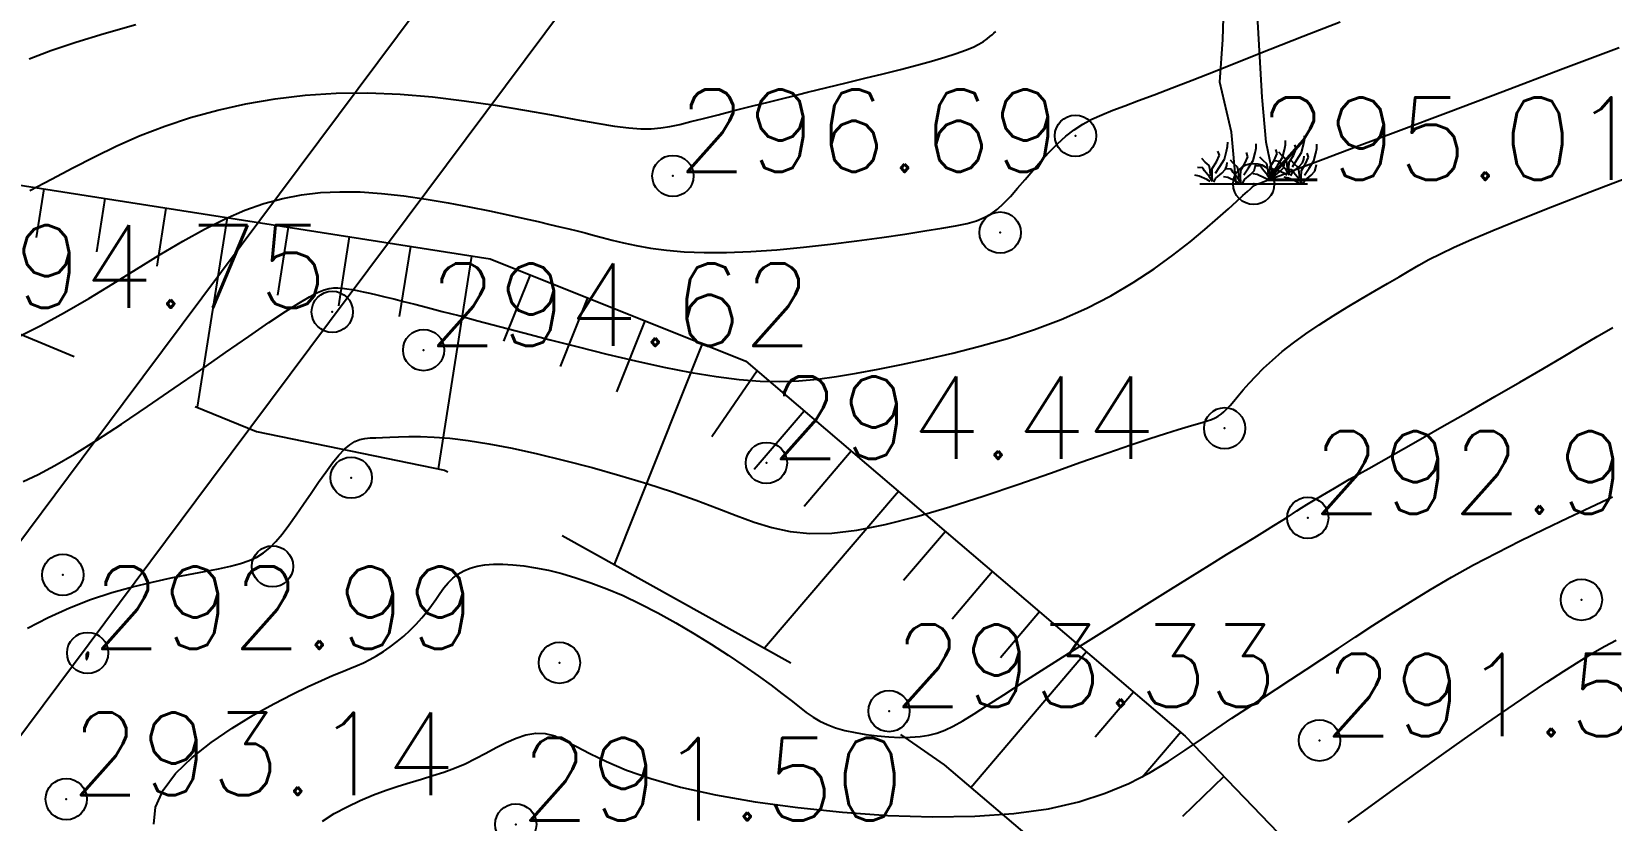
# Model space of a CAD drawing. Header units: millimetres. Extents: x 524954 to 526204, y 9523489 to 9524010.
# Drawn here: x 526033.25 to 526052.41, y 9523795.05 to 9523804.61 of the extents above; entities that cross this region are included whole.
import ezdxf
from ezdxf.enums import TextEntityAlignment as Align

# ---------------------------------------------------------------- set-up
doc = ezdxf.new("R2010")
doc.units = ezdxf.units.MM
doc.header["$PDMODE"] = 32
doc.header["$PDSIZE"] = 0.5
doc.linetypes.add('ACAD_ISO12W100', pattern=[21, 12, -3, 0, -3, 0, -3])
doc.linetypes.add('CACHE2', pattern=[4.7625, 3.175, -1.5875])
for name, color, linetype in [('Arbre', 34, 'ACAD_ISO12W100'), ('Bas_Talus', 40, 'CACHE2'), ('CN_01_00', 3, 'Continuous'), ('CN_02_00', 4, 'Continuous'), ('CN_05_00', 6, 'Continuous'), ('Haut_Talus', 30, 'Continuous'), ('PLUME_5', 6, 'Continuous'), ('PLUME_6', 2, 'Continuous'), ('Talus', 2, 'Continuous'), ('TopoAlt', 3, 'Continuous'), ('TOPOJIS', 7, 'Continuous')]:
    doc.layers.add(name, color=color, linetype=linetype)
doc.styles.add('Simplex 1.0', font='Simplex.shx', dxfattribs={"width": 0.99, "height": 1})

# ---------------------------------------------------------------- blocks, each defined once
blk = doc.blocks.new('TCPOINT M')
at = {"color": 0}
blk.add_point((0, 0), dxfattribs=at)
at = {"layer": 'TopoAlt', "style": 'Simplex 1.0', "width": 0.99}
blk.add_attdef('ALT', (0.15, 0.15), '', height=1, dxfattribs=at)
blk = doc.blocks.new('v088')
at = {"linetype": 'Continuous'}
for p, q in [((-0.373, 1.752), (-0.352, 2.542)), ((0.102, 1.053), (0.043, 2.109)), ((-0.412, 1.235), (-0.373, 1.752)), ((-0.268, 0.628), (-0.412, 1.235)), ((0.151, 0.506), (0.102, 1.053)), ((-0.213, 0), (-0.268, 0.628)), ((0.256, 0), (0.151, 0.506)), ((-0.654, 0), (0.654, 0))]:
    blk.add_line(p, q, dxfattribs=at)
at = {"color": 3, "linetype": 'Continuous'}
for p, q in [((0.615, 0.531), (0.618, 0.584)), ((-0.416, 0.349), (-0.433, 0.399)), ((-0.353, 0.303), (-0.329, 0.397)), ((-0.329, 0.397), (-0.317, 0.454)), ((-0.317, 0.454), (-0.315, 0.507)), ((0.017, 0.377), (0.029, 0.435)), ((0.029, 0.435), (0.031, 0.488)), ((0.286, 0.368), (0.269, 0.418)), ((0.346, 0.341), (0.305, 0.385)), ((0.349, 0.322), (0.373, 0.416)), ((0.373, 0.416), (0.385, 0.474)), ((0.385, 0.474), (0.387, 0.526)), ((0.481, 0.344), (0.517, 0.426)), ((0.517, 0.426), (0.5, 0.476)), ((0.579, 0.38), (0.603, 0.474)), ((0.603, 0.474), (0.615, 0.531)), ((0.752, 0.373), (0.765, 0.43)), ((0.765, 0.43), (0.767, 0.483)), ((-0.618, 0.197), (-0.683, 0.202)), ((-0.587, 0.264), (-0.627, 0.308)), ((-0.596, 0.159), (-0.618, 0.197)), ((-0.541, 0.224), (-0.587, 0.264)), ((-0.529, 0.166), (-0.541, 0.224)), ((-0.502, 0.188), (-0.452, 0.267)), ((-0.464, 0.132), (-0.409, 0.214)), ((-0.452, 0.267), (-0.416, 0.349)), ((-0.409, 0.214), (-0.353, 0.303)), ((-0.341, 0.178), (-0.327, 0.226)), ((-0.327, 0.226), (-0.32, 0.26)), ((-0.24, 0.245), (-0.281, 0.288)), ((-0.195, 0.204), (-0.24, 0.245)), ((-0.183, 0.147), (-0.195, 0.204)), ((-0.156, 0.168), (-0.106, 0.248)), ((-0.118, 0.113), (-0.063, 0.195)), ((-0.106, 0.248), (-0.07, 0.329)), ((-0.07, 0.329), (-0.087, 0.38)), ((-0.063, 0.195), (-0.007, 0.284)), ((-0.007, 0.284), (0.017, 0.377)), ((0.005, 0.159), (0.019, 0.207)), ((0.019, 0.207), (0.026, 0.24)), ((0.084, 0.216), (0.019, 0.221)), ((0.115, 0.284), (0.075, 0.327)), ((0.106, 0.178), (0.084, 0.216)), ((0.161, 0.243), (0.115, 0.284)), ((0.173, 0.185), (0.161, 0.243)), ((0.197, 0.125), (0.2, 0.207)), ((0.2, 0.207), (0.25, 0.286)), ((0.238, 0.151), (0.293, 0.233)), ((0.25, 0.286), (0.286, 0.368)), ((0.315, 0.274), (0.25, 0.279)), ((0.293, 0.233), (0.349, 0.322)), ((0.337, 0.236), (0.315, 0.274)), ((0.315, 0.151), (0.361, 0.197)), ((0.397, 0.163), (0.337, 0.236)), ((0.392, 0.301), (0.346, 0.341)), ((0.361, 0.197), (0.375, 0.245)), ((0.375, 0.245), (0.382, 0.279)), ((0.404, 0.243), (0.392, 0.301)), ((0.409, 0.175), (0.404, 0.243)), ((0.428, 0.183), (0.43, 0.264)), ((0.43, 0.264), (0.481, 0.344)), ((0.495, 0.24), (0.454, 0.284)), ((0.469, 0.209), (0.524, 0.291)), ((0.474, 0.149), (0.546, 0.209)), ((0.541, 0.2), (0.495, 0.24)), ((0.524, 0.291), (0.579, 0.38)), ((0.553, 0.142), (0.541, 0.2)), ((0.546, 0.209), (0.591, 0.255)), ((0.579, 0.163), (0.63, 0.243)), ((0.591, 0.255), (0.606, 0.303)), ((0.606, 0.303), (0.613, 0.337)), ((0.63, 0.243), (0.666, 0.325)), ((0.666, 0.325), (0.649, 0.375)), ((0.673, 0.19), (0.728, 0.279)), ((0.728, 0.279), (0.752, 0.373)), ((0.74, 0.154), (0.755, 0.202)), ((0.755, 0.202), (0.762, 0.236)), ((-0.661, 0.096), (-0.712, 0.106)), ((-0.567, 0.053), (-0.661, 0.096)), ((-0.536, 0.087), (-0.596, 0.159)), ((-0.527, 0.031), (-0.567, 0.053)), ((-0.5, 0.031), (-0.536, 0.087)), ((-0.524, 0.099), (-0.529, 0.166)), ((-0.505, 0.106), (-0.502, 0.188)), ((-0.5, 0.036), (-0.505, 0.106)), ((-0.483, 0.022), (-0.459, 0.072)), ((-0.459, 0.072), (-0.387, 0.132)), ((-0.387, 0.132), (-0.341, 0.178)), ((-0.315, 0.077), (-0.365, 0.087)), ((-0.272, 0.178), (-0.337, 0.183)), ((-0.221, 0.034), (-0.315, 0.077)), ((-0.25, 0.139), (-0.272, 0.178)), ((-0.19, 0.067), (-0.25, 0.139)), ((-0.18, 0.012), (-0.221, 0.034)), ((-0.154, 0.012), (-0.19, 0.067)), ((-0.178, 0.079), (-0.183, 0.147)), ((-0.159, 0.087), (-0.156, 0.168)), ((-0.154, 0.017), (-0.159, 0.087)), ((-0.137, 0.002), (-0.113, 0.053)), ((-0.113, 0.053), (-0.041, 0.113)), ((-0.041, 0.113), (0.005, 0.159)), ((0.041, 0.115), (-0.01, 0.125)), ((0.135, 0.072), (0.041, 0.115)), ((0.166, 0.106), (0.106, 0.178)), ((0.175, 0.05), (0.135, 0.072)), ((0.202, 0.05), (0.166, 0.106)), ((0.178, 0.118), (0.173, 0.185)), ((0.202, 0.055), (0.197, 0.125)), ((0.219, 0.041), (0.243, 0.091)), ((0.272, 0.173), (0.221, 0.183)), ((0.243, 0.091), (0.315, 0.151)), ((0.365, 0.13), (0.272, 0.173)), ((0.406, 0.108), (0.365, 0.13)), ((0.421, 0.072), (0.37, 0.082)), ((0.433, 0.108), (0.397, 0.163)), ((0.464, 0.173), (0.399, 0.178)), ((0.514, 0.029), (0.421, 0.072)), ((0.433, 0.113), (0.428, 0.183)), ((0.45, 0.099), (0.474, 0.149)), ((0.486, 0.135), (0.464, 0.173)), ((0.546, 0.063), (0.486, 0.135)), ((0.555, 0.007), (0.514, 0.029)), ((0.582, 0.007), (0.546, 0.063)), ((0.558, 0.075), (0.553, 0.142)), ((0.577, 0.082), (0.579, 0.163)), ((0.582, 0.012), (0.577, 0.082)), ((0.599, -0.002), (0.623, 0.048)), ((0.618, 0.108), (0.673, 0.19)), ((0.623, 0.048), (0.695, 0.108)), ((0.695, 0.108), (0.74, 0.154))]:
    blk.add_line(p, q, dxfattribs=at)

msp = doc.modelspace()

# ---------------------------------------------------------------- linework, layer by layer
at = {"layer": 'Bas_Talus', "flags": 128}
msp.add_lwpolyline([(526014.289, 9523817.598), (526018.793, 9523810.412), (526022.725, 9523805.249), (526025.26, 9523803.699), (526028.935, 9523802.665), (526035.981, 9523799.762), (526038.258, 9523799.296), (526042.918, 9523796.703), (526044.316, 9523795.722), (526047.683, 9523792.872), (526048.148, 9523791.838), (526051.101, 9523788.108), (526052.241, 9523783.292), (526052.81, 9523780.709), (526053.796, 9523775.573), (526054.871, 9523772.115), (526056.113, 9523765.907), (526057.933, 9523760.868), (526060.417, 9523751.763)], dxfattribs=at)
at = {"layer": 'CN_01_00', "flags": 128}
for points, elevation in [([(526033.232, 9523802.686), (526033.493, 9523802.821), (526033.753, 9523802.958), (526034.016, 9523803.094), (526034.286, 9523803.226), (526034.568, 9523803.351), (526034.866, 9523803.466), (526035.18, 9523803.57), (526035.509, 9523803.66), (526035.85, 9523803.736), (526036.204, 9523803.797), (526036.57, 9523803.84), (526036.945, 9523803.864), (526037.329, 9523803.869), (526037.72, 9523803.853), (526038.112, 9523803.82), (526038.499, 9523803.773), (526038.872, 9523803.719), (526039.227, 9523803.66), (526039.555, 9523803.601), (526039.851, 9523803.546), (526040.107, 9523803.5), (526040.32, 9523803.466), (526040.494, 9523803.445), (526040.64, 9523803.434), (526040.766, 9523803.434), (526040.881, 9523803.443), (526040.993, 9523803.461), (526041.112, 9523803.487), (526041.245, 9523803.52), (526041.401, 9523803.56), (526041.578, 9523803.604), (526041.772, 9523803.653), (526041.98, 9523803.706), (526042.2, 9523803.761), (526042.428, 9523803.818), (526042.66, 9523803.876), (526042.895, 9523803.934), (526043.128, 9523803.991), (526043.356, 9523804.046), (526043.577, 9523804.101), (526043.788, 9523804.153), (526043.985, 9523804.204), (526044.165, 9523804.253), (526044.326, 9523804.3), (526044.464, 9523804.344), (526044.578, 9523804.385), (526044.669, 9523804.424), (526044.74, 9523804.46), (526044.796, 9523804.493), (526044.839, 9523804.523), (526044.872, 9523804.55), (526044.899, 9523804.573), (526044.922, 9523804.594), (526044.946, 9523804.612)], 297), ([(526034.733, 9523795.004), (526034.755, 9523795.211), (526034.847, 9523795.416), (526034.999, 9523795.617), (526035.199, 9523795.811), (526035.431, 9523795.995), (526035.683, 9523796.167), (526035.94, 9523796.323), (526036.188, 9523796.461), (526036.414, 9523796.578), (526036.606, 9523796.673), (526036.767, 9523796.747), (526036.902, 9523796.806), (526037.015, 9523796.852), (526037.112, 9523796.891), (526037.198, 9523796.926), (526037.277, 9523796.96), (526037.355, 9523796.998), (526037.435, 9523797.043), (526037.518, 9523797.095), (526037.602, 9523797.153), (526037.685, 9523797.217), (526037.766, 9523797.284), (526037.844, 9523797.355), (526037.917, 9523797.428), (526037.984, 9523797.503), (526038.045, 9523797.579), (526038.1, 9523797.655), (526038.152, 9523797.729), (526038.202, 9523797.8), (526038.252, 9523797.868), (526038.304, 9523797.93), (526038.36, 9523797.986), (526038.422, 9523798.035), (526038.492, 9523798.076), (526038.569, 9523798.108), (526038.654, 9523798.132), (526038.749, 9523798.148), (526038.852, 9523798.156), (526038.965, 9523798.157), (526039.088, 9523798.149), (526039.221, 9523798.134), (526039.364, 9523798.111), (526039.518, 9523798.081), (526039.681, 9523798.041), (526039.853, 9523797.991), (526040.035, 9523797.93), (526040.226, 9523797.858), (526040.425, 9523797.774), (526040.632, 9523797.676), (526040.846, 9523797.566), (526041.063, 9523797.445), (526041.281, 9523797.316), (526041.493, 9523797.184), (526041.698, 9523797.052), (526041.889, 9523796.923), (526042.064, 9523796.801), (526042.219, 9523796.689), (526042.35, 9523796.589), (526042.461, 9523796.502), (526042.558, 9523796.425), (526042.645, 9523796.359), (526042.728, 9523796.302), (526042.811, 9523796.253), (526042.9, 9523796.21), (526042.999, 9523796.173), (526043.112, 9523796.141), (526043.237, 9523796.113), (526043.369, 9523796.09), (526043.507, 9523796.073), (526043.645, 9523796.062), (526043.779, 9523796.056), (526043.907, 9523796.057), (526044.025, 9523796.065), (526044.13, 9523796.081), (526044.227, 9523796.105), (526044.324, 9523796.142), (526044.427, 9523796.192), (526044.543, 9523796.258), (526044.68, 9523796.342), (526044.843, 9523796.446), (526045.04, 9523796.573), (526045.275, 9523796.724), (526045.542, 9523796.893), (526045.831, 9523797.077), (526046.134, 9523797.268), (526046.442, 9523797.461), (526046.744, 9523797.65), (526047.033, 9523797.831), (526047.3, 9523797.997), (526047.536, 9523798.143), (526047.743, 9523798.271), (526047.922, 9523798.381), (526048.076, 9523798.476), (526048.207, 9523798.556), (526048.316, 9523798.624), (526048.407, 9523798.68), (526048.481, 9523798.726), (526048.541, 9523798.765), (526048.595, 9523798.801), (526048.65, 9523798.837), (526048.715, 9523798.878), (526048.798, 9523798.928), (526048.907, 9523798.993), (526049.049, 9523799.077), (526049.234, 9523799.184), (526049.466, 9523799.316), (526049.737, 9523799.47), (526050.037, 9523799.64), (526050.354, 9523799.82), (526050.677, 9523800.004), (526050.996, 9523800.187), (526051.3, 9523800.362), (526051.578, 9523800.524), (526051.822, 9523800.668), (526052.038, 9523800.797), (526052.236, 9523800.914), (526052.424, 9523801.023)], 293), ([(526049.217, 9523795.023), (526049.495, 9523795.226), (526049.779, 9523795.431), (526050.064, 9523795.637), (526050.347, 9523795.839), (526050.626, 9523796.037), (526050.896, 9523796.226), (526051.155, 9523796.406), (526051.4, 9523796.573), (526051.627, 9523796.725), (526051.833, 9523796.86), (526052.016, 9523796.976), (526052.179, 9523797.075), (526052.328, 9523797.16), (526052.467, 9523797.235)], 291)]:
    msp.add_lwpolyline(points, dxfattribs=dict(at, elevation=elevation))
at = {"layer": 'CN_01_00', "elevation": 293, "flags": 128}
msp.add_lwpolyline([(526033.923, 9523797.003), (526033.927, 9523797.009), (526033.93, 9523797.018), (526033.934, 9523797.027), (526033.937, 9523797.038), (526033.94, 9523797.049), (526033.942, 9523797.059), (526033.944, 9523797.067), (526033.944, 9523797.074), (526033.944, 9523797.079), (526033.943, 9523797.083), (526033.941, 9523797.085), (526033.939, 9523797.086), (526033.936, 9523797.086), (526033.933, 9523797.085), (526033.93, 9523797.084), (526033.927, 9523797.083), (526033.925, 9523797.081), (526033.922, 9523797.079), (526033.92, 9523797.077), (526033.918, 9523797.073), (526033.916, 9523797.068), (526033.915, 9523797.063), (526033.913, 9523797.056), (526033.913, 9523797.047), (526033.912, 9523797.038), (526033.912, 9523797.028), (526033.913, 9523797.019), (526033.914, 9523797.011), (526033.916, 9523797.005), (526033.918, 9523797.001), (526033.92, 9523797.001), (526033.923, 9523797.003)], close=True, dxfattribs=at)
at = {"layer": 'CN_02_00', "flags": 128}
for points, elevation in [([(526033.081, 9523800.907), (526033.364, 9523801.047), (526033.653, 9523801.205), (526033.945, 9523801.376), (526034.237, 9523801.554), (526034.526, 9523801.733), (526034.81, 9523801.908), (526035.085, 9523802.071), (526035.349, 9523802.217), (526035.599, 9523802.342), (526035.838, 9523802.445), (526036.069, 9523802.527), (526036.297, 9523802.589), (526036.524, 9523802.634), (526036.754, 9523802.66), (526036.991, 9523802.671), (526037.238, 9523802.667), (526037.497, 9523802.649), (526037.765, 9523802.619), (526038.035, 9523802.581), (526038.302, 9523802.536), (526038.56, 9523802.487), (526038.804, 9523802.438), (526039.027, 9523802.39), (526039.225, 9523802.346), (526039.394, 9523802.308), (526039.536, 9523802.275), (526039.659, 9523802.246), (526039.767, 9523802.22), (526039.867, 9523802.196), (526039.963, 9523802.171), (526040.063, 9523802.145), (526040.17, 9523802.117), (526040.291, 9523802.085), (526040.428, 9523802.052), (526040.582, 9523802.019), (526040.755, 9523801.988), (526040.95, 9523801.962), (526041.167, 9523801.942), (526041.409, 9523801.932), (526041.678, 9523801.932), (526041.973, 9523801.944), (526042.287, 9523801.966), (526042.612, 9523801.997), (526042.939, 9523802.034), (526043.258, 9523802.074), (526043.561, 9523802.116), (526043.84, 9523802.157), (526044.085, 9523802.195), (526044.289, 9523802.227), (526044.457, 9523802.257), (526044.595, 9523802.287), (526044.708, 9523802.319), (526044.803, 9523802.357), (526044.886, 9523802.403), (526044.963, 9523802.459), (526045.039, 9523802.529), (526045.121, 9523802.614), (526045.207, 9523802.712), (526045.299, 9523802.818), (526045.393, 9523802.928), (526045.491, 9523803.04), (526045.59, 9523803.149), (526045.691, 9523803.251), (526045.792, 9523803.342), (526045.894, 9523803.421), (526045.998, 9523803.488), (526046.109, 9523803.548), (526046.229, 9523803.603), (526046.361, 9523803.657), (526046.509, 9523803.713), (526046.676, 9523803.775), (526046.866, 9523803.846), (526047.081, 9523803.928), (526047.325, 9523804.024), (526047.602, 9523804.133), (526047.917, 9523804.258), (526048.272, 9523804.398), (526048.672, 9523804.556), (526049.12, 9523804.731)], 296), ([(526033.224, 9523804.281), (526033.487, 9523804.381), (526033.788, 9523804.485), (526034.133, 9523804.59), (526034.516, 9523804.696)], 298), ([(526033.202, 9523797.381), (526033.454, 9523797.51), (526033.711, 9523797.626), (526033.968, 9523797.726), (526034.224, 9523797.81), (526034.474, 9523797.88), (526034.715, 9523797.939), (526034.943, 9523797.988), (526035.156, 9523798.03), (526035.349, 9523798.066), (526035.519, 9523798.099), (526035.664, 9523798.13), (526035.787, 9523798.163), (526035.892, 9523798.199), (526035.983, 9523798.241), (526036.064, 9523798.292), (526036.139, 9523798.354), (526036.213, 9523798.429), (526036.29, 9523798.521), (526036.372, 9523798.63), (526036.459, 9523798.752), (526036.55, 9523798.883), (526036.641, 9523799.016), (526036.731, 9523799.148), (526036.819, 9523799.272), (526036.902, 9523799.384), (526036.979, 9523799.478), (526037.048, 9523799.551), (526037.112, 9523799.604), (526037.172, 9523799.641), (526037.231, 9523799.665), (526037.292, 9523799.678), (526037.356, 9523799.685), (526037.427, 9523799.688), (526037.507, 9523799.691), (526037.598, 9523799.696), (526037.703, 9523799.701), (526037.826, 9523799.704), (526037.968, 9523799.704), (526038.133, 9523799.697), (526038.324, 9523799.681), (526038.544, 9523799.654), (526038.795, 9523799.615), (526039.078, 9523799.56), (526039.388, 9523799.492), (526039.714, 9523799.413), (526040.05, 9523799.326), (526040.386, 9523799.231), (526040.714, 9523799.133), (526041.025, 9523799.032), (526041.31, 9523798.932), (526041.565, 9523798.835), (526041.797, 9523798.744), (526042.015, 9523798.664), (526042.229, 9523798.598), (526042.451, 9523798.552), (526042.689, 9523798.528), (526042.955, 9523798.532), (526043.257, 9523798.567), (526043.604, 9523798.635), (526043.985, 9523798.732), (526044.388, 9523798.85), (526044.801, 9523798.982), (526045.212, 9523799.121), (526045.608, 9523799.259), (526045.975, 9523799.39), (526046.303, 9523799.507), (526046.581, 9523799.603), (526046.812, 9523799.68), (526047.001, 9523799.741), (526047.154, 9523799.788), (526047.276, 9523799.824), (526047.372, 9523799.852), (526047.447, 9523799.873), (526047.508, 9523799.892), (526047.559, 9523799.909), (526047.602, 9523799.928), (526047.64, 9523799.948), (526047.675, 9523799.973), (526047.709, 9523800.002), (526047.745, 9523800.037), (526047.784, 9523800.08), (526047.829, 9523800.133), (526047.882, 9523800.195), (526047.943, 9523800.267), (526048.015, 9523800.348), (526048.097, 9523800.436), (526048.191, 9523800.53), (526048.298, 9523800.629), (526048.418, 9523800.732), (526048.554, 9523800.839), (526048.704, 9523800.947), (526048.865, 9523801.056), (526049.034, 9523801.164), (526049.205, 9523801.269), (526049.375, 9523801.371), (526049.539, 9523801.467), (526049.693, 9523801.557), (526049.833, 9523801.638), (526049.957, 9523801.711), (526050.074, 9523801.779), (526050.196, 9523801.847), (526050.335, 9523801.918), (526050.503, 9523801.998), (526050.711, 9523802.09), (526050.972, 9523802.201), (526051.297, 9523802.333), (526051.694, 9523802.49), (526052.15, 9523802.668), (526052.649, 9523802.86)], 294), ([(526036.778, 9523795.04), (526036.923, 9523795.131), (526037.078, 9523795.215), (526037.238, 9523795.291), (526037.397, 9523795.358), (526037.551, 9523795.415), (526037.699, 9523795.465), (526037.843, 9523795.509), (526037.982, 9523795.551), (526038.118, 9523795.592), (526038.25, 9523795.635), (526038.38, 9523795.682), (526038.508, 9523795.737), (526038.635, 9523795.799), (526038.76, 9523795.866), (526038.884, 9523795.932), (526039.007, 9523795.994), (526039.128, 9523796.047), (526039.247, 9523796.086), (526039.365, 9523796.106), (526039.481, 9523796.102), (526039.597, 9523796.073), (526039.719, 9523796.019), (526039.858, 9523795.947), (526040.023, 9523795.86), (526040.222, 9523795.763), (526040.465, 9523795.66), (526040.761, 9523795.556), (526041.119, 9523795.454), (526041.545, 9523795.36), (526042.025, 9523795.276), (526042.544, 9523795.204), (526043.086, 9523795.148), (526043.636, 9523795.11), (526044.175, 9523795.092), (526044.69, 9523795.099), (526045.162, 9523795.131), (526045.581, 9523795.19), (526045.949, 9523795.274), (526046.272, 9523795.378), (526046.556, 9523795.497), (526046.808, 9523795.626), (526047.035, 9523795.762), (526047.242, 9523795.9), (526047.437, 9523796.035), (526047.624, 9523796.164), (526047.807, 9523796.287), (526047.986, 9523796.406), (526048.164, 9523796.523), (526048.343, 9523796.64), (526048.523, 9523796.758), (526048.708, 9523796.878), (526048.898, 9523797.003), (526049.095, 9523797.134), (526049.301, 9523797.27), (526049.515, 9523797.41), (526049.738, 9523797.554), (526049.971, 9523797.7), (526050.215, 9523797.848), (526050.471, 9523797.997), (526050.738, 9523798.146), (526051.018, 9523798.293), (526051.304, 9523798.439), (526051.593, 9523798.581), (526051.879, 9523798.717), (526052.157, 9523798.848), (526052.421, 9523798.97)], 292)]:
    msp.add_lwpolyline(points, dxfattribs=dict(at, elevation=elevation))
at = {"layer": 'CN_05_00', "elevation": 295, "flags": 128}
msp.add_lwpolyline([(526033.15, 9523799.158), (526033.33, 9523799.244), (526033.535, 9523799.352), (526033.771, 9523799.488), (526034.042, 9523799.657), (526034.341, 9523799.853), (526034.658, 9523800.066), (526034.981, 9523800.287), (526035.3, 9523800.509), (526035.605, 9523800.721), (526035.885, 9523800.916), (526036.129, 9523801.083), (526036.331, 9523801.217), (526036.492, 9523801.32), (526036.62, 9523801.396), (526036.72, 9523801.447), (526036.799, 9523801.48), (526036.862, 9523801.498), (526036.916, 9523801.505), (526036.966, 9523801.504), (526037.018, 9523801.501), (526037.074, 9523801.494), (526037.134, 9523801.485), (526037.2, 9523801.473), (526037.273, 9523801.458), (526037.352, 9523801.44), (526037.44, 9523801.42), (526037.536, 9523801.396), (526037.643, 9523801.37), (526037.763, 9523801.34), (526037.899, 9523801.306), (526038.054, 9523801.266), (526038.232, 9523801.22), (526038.434, 9523801.168), (526038.664, 9523801.107), (526038.926, 9523801.038), (526039.22, 9523800.96), (526039.54, 9523800.876), (526039.878, 9523800.79), (526040.226, 9523800.703), (526040.576, 9523800.621), (526040.919, 9523800.545), (526041.248, 9523800.48), (526041.555, 9523800.429), (526041.833, 9523800.394), (526042.088, 9523800.375), (526042.326, 9523800.37), (526042.555, 9523800.379), (526042.781, 9523800.399), (526043.012, 9523800.43), (526043.255, 9523800.471), (526043.516, 9523800.52), (526043.8, 9523800.576), (526044.104, 9523800.641), (526044.424, 9523800.714), (526044.752, 9523800.798), (526045.084, 9523800.893), (526045.414, 9523801.001), (526045.736, 9523801.122), (526046.046, 9523801.257), (526046.338, 9523801.407), (526046.611, 9523801.568), (526046.863, 9523801.734), (526047.092, 9523801.9), (526047.299, 9523802.062), (526047.48, 9523802.213), (526047.636, 9523802.349), (526047.764, 9523802.464), (526047.865, 9523802.555), (526047.941, 9523802.624), (526047.996, 9523802.674), (526048.033, 9523802.707), (526048.056, 9523802.728), (526048.069, 9523802.739), (526048.074, 9523802.744), (526048.076, 9523802.745), (526048.077, 9523802.746), (526048.079, 9523802.748), (526048.081, 9523802.749), (526048.082, 9523802.75), (526048.084, 9523802.751), (526048.086, 9523802.752), (526048.087, 9523802.753), (526048.088, 9523802.753), (526048.092, 9523802.755), (526048.11, 9523802.762), (526048.156, 9523802.779), (526048.245, 9523802.813), (526048.391, 9523802.868), (526048.609, 9523802.951), (526048.913, 9523803.065), (526049.317, 9523803.217), (526049.828, 9523803.41), (526050.429, 9523803.636), (526051.092, 9523803.886), (526051.791, 9523804.15), (526052.502, 9523804.417)], dxfattribs=at)
at = {"layer": 'Haut_Talus', "flags": 128}
msp.add_lwpolyline([(526013.158, 9523827.175), (526016.477, 9523820.983), (526018.98, 9523813.589), (526022.318, 9523809.944), (526024.513, 9523806.068), (526032.544, 9523802.84), (526038.814, 9523801.855), (526041.913, 9523800.617), (526047.239, 9523796.072), (526052.251, 9523790.862), (526054.15, 9523787.729), (526056.467, 9523780.209), (526057.875, 9523770.625), (526060.602, 9523766.817), (526060.767, 9523761.87), (526061.346, 9523757.241), (526062.667, 9523753.861)], dxfattribs=at)
at = {"layer": 'PLUME_5'}
msp.add_lwpolyline([(526028.427, 9523792.153), (526034.364, 9523800.107), (526040.301, 9523808.06), (526045.702, 9523816.475), (526046.165, 9523817.01), (526051.603, 9523824.927), (526051.566, 9523825.426), (526057.004, 9523833.343), (526061.907, 9523841.722), (526067.309, 9523850.138), (526072.711, 9523858.553), (526074.487, 9523861.691)], dxfattribs=at)
at = {"layer": 'PLUME_6'}
msp.add_lwpolyline([(526029.497, 9523791.229), (526035.434, 9523799.182), (526041.371, 9523807.135), (526047.271, 9523815.587), (526047.235, 9523816.086), (526052.673, 9523824.003), (526052.636, 9523824.502), (526058.074, 9523832.418), (526063.44, 9523841.333), (526068.841, 9523849.748), (526074.243, 9523858.164), (526076.056, 9523860.803)], dxfattribs=at)
at = {"layer": 'Talus'}
for p, q in [((526033.399, 9523802.705), (526033.307, 9523802.117)), ((526034.14, 9523802.589), (526034.038, 9523801.941)), ((526034.881, 9523802.472), (526034.77, 9523801.766)), ((526035.622, 9523802.356), (526035.261, 9523800.058)), ((526036.363, 9523802.24), (526036.233, 9523801.415)), ((526037.104, 9523802.123), (526036.972, 9523801.287)), ((526037.845, 9523802.007), (526037.711, 9523801.159)), ((526038.586, 9523801.891), (526038.181, 9523799.312)), ((526039.296, 9523801.662), (526038.975, 9523800.86)), ((526039.992, 9523801.384), (526039.66, 9523800.552)), ((526040.689, 9523801.106), (526040.344, 9523800.244)), ((526041.385, 9523800.828), (526040.316, 9523798.151)), ((526042.051, 9523800.499), (526041.5, 9523799.701)), ((526042.622, 9523800.012), (526042.015, 9523799.302)), ((526043.192, 9523799.525), (526042.619, 9523798.853)), ((526043.763, 9523799.038), (526042.14, 9523797.137)), ((526044.333, 9523798.551), (526043.825, 9523797.956)), ((526044.904, 9523798.065), (526044.414, 9523797.49)), ((526045.474, 9523797.578), (526044.999, 9523797.021)), ((526046.045, 9523797.091), (526044.641, 9523795.446)), ((526046.615, 9523796.604), (526046.148, 9523796.057)), ((526047.186, 9523796.117), (526046.719, 9523795.57)), ((526047.71, 9523795.582), (526047.207, 9523795.097))]:
    msp.add_line(p, q, dxfattribs=at)

# ---------------------------------------------------------------- block references
at = {"layer": 'Arbre'}
msp.add_blockref('v088', (526048.071, 9523802.764), dxfattribs=at)
at = {"layer": 'TOPOJIS'}
ref = msp.add_blockref('TCPOINT M', (526041.029, 9523802.861, 296.69), dxfattribs=at)
ref.add_attrib('ALT', '296.69', (526041.079, 9523802.911, 296.69), dxfattribs={"layer": 'TopoAlt', "height": 1, "style": 'Simplex 1.0', "width": 0.99})
ref = msp.add_blockref('TCPOINT M', (526048.071, 9523802.764, 295.01), dxfattribs=at)
ref.add_attrib('ALT', '295.01', (526048.121, 9523802.814, 295.01), dxfattribs={"layer": 'TopoAlt', "height": 1, "style": 'Simplex 1.0', "width": 0.99})
for p in [(526045.91, 9523803.348, 295.87), (526044.997, 9523802.175, 295.91), (526047.719, 9523799.803, 293.92), (526037.127, 9523799.204, 293.74), (526036.173, 9523798.129, 293.95), (526033.631, 9523798.026, 294.29), (526052.045, 9523797.724, 291.3), (526039.653, 9523796.96, 292.2)]:
    msp.add_blockref('TCPOINT M', p, dxfattribs=at)
ref = msp.add_blockref('TCPOINT M', (526036.898, 9523801.214, 294.75), dxfattribs=at)
ref.add_attrib('ALT', '294.75', dxfattribs={"layer": 'TopoAlt', "height": 1, "style": 'Simplex 1.0', "width": 0.99}).set_placement((526036.848, 9523801.264, 294.75), align=Align.RIGHT)
ref = msp.add_blockref('TCPOINT M', (526038.006, 9523800.751, 294.62), dxfattribs=at)
ref.add_attrib('ALT', '294.62', (526038.056, 9523800.801, 294.62), dxfattribs={"layer": 'TopoAlt', "height": 1, "style": 'Simplex 1.0', "width": 0.99})
ref = msp.add_blockref('TCPOINT M', (526042.163, 9523799.382, 294.44), dxfattribs=at)
ref.add_attrib('ALT', '294.44', (526042.213, 9523799.432, 294.44), dxfattribs={"layer": 'TopoAlt', "height": 1, "style": 'Simplex 1.0', "width": 0.99})
ref = msp.add_blockref('TCPOINT M', (526048.727, 9523798.717, 292.91), dxfattribs=at)
ref.add_attrib('ALT', '292.91', (526048.777, 9523798.767, 292.91), dxfattribs={"layer": 'TopoAlt', "height": 1, "style": 'Simplex 1.0', "width": 0.99})
ref = msp.add_blockref('TCPOINT M', (526033.932, 9523797.079, 292.99), dxfattribs=at)
ref.add_attrib('ALT', '292.99', (526033.982, 9523797.129, 292.99), dxfattribs={"layer": 'TopoAlt', "height": 1, "style": 'Simplex 1.0', "width": 0.99})
ref = msp.add_blockref('TCPOINT M', (526043.649, 9523796.374, 293.33), dxfattribs=at)
ref.add_attrib('ALT', '293.33', (526043.699, 9523796.424, 293.33), dxfattribs={"layer": 'TopoAlt', "height": 1, "style": 'Simplex 1.0', "width": 0.99})
ref = msp.add_blockref('TCPOINT M', (526048.869, 9523796.019, 291.53), dxfattribs=at)
ref.add_attrib('ALT', '291.53', (526048.919, 9523796.069, 291.53), dxfattribs={"layer": 'TopoAlt', "height": 1, "style": 'Simplex 1.0', "width": 0.99})
ref = msp.add_blockref('TCPOINT M', (526033.672, 9523795.307, 293.14), dxfattribs=at)
ref.add_attrib('ALT', '293.14', (526033.722, 9523795.357, 293.14), dxfattribs={"layer": 'TopoAlt', "height": 1, "style": 'Simplex 1.0', "width": 0.99})
ref = msp.add_blockref('TCPOINT M', (526039.123, 9523795, 291.5), dxfattribs=at)
ref.add_attrib('ALT', '291.50', (526039.173, 9523795.05, 291.5), dxfattribs={"layer": 'TopoAlt', "height": 1, "style": 'Simplex 1.0', "width": 0.99})

doc.saveas('drawing.dxf')
